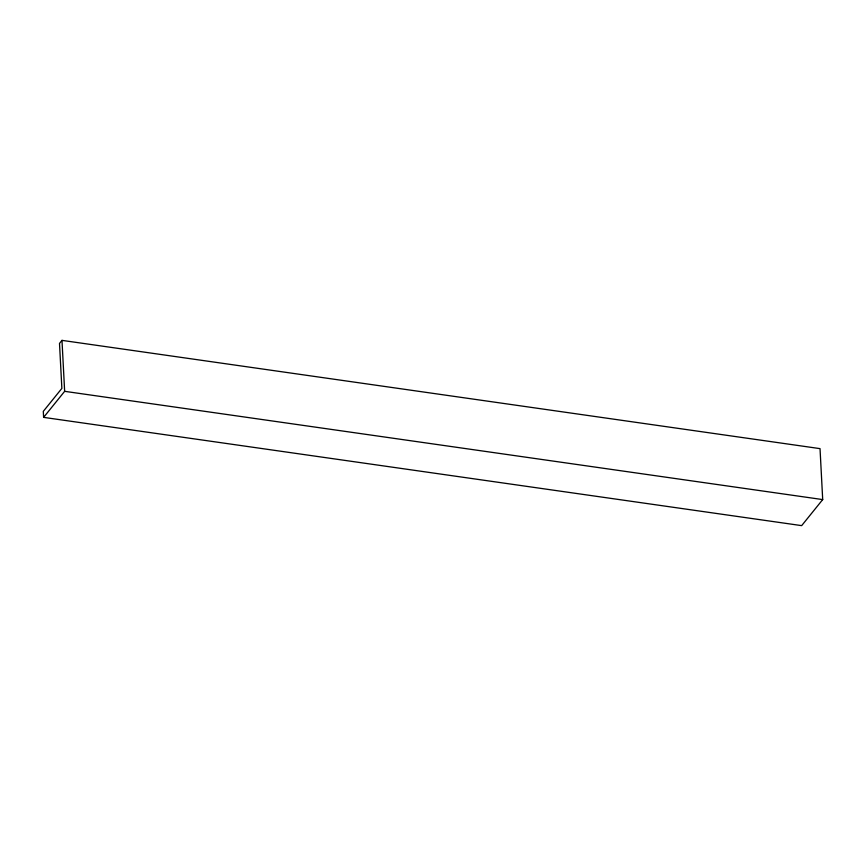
<?xml version="1.0" encoding="UTF-8"?>
<svg xmlns="http://www.w3.org/2000/svg" width="866" height="866" viewBox="0 0 866 866"><rect width="100%" height="100%" fill="white"/><g stroke="black" fill="none" stroke-linecap="round" stroke-linejoin="round"><path stroke-width="1.3" d="M61.984 340.37L59.505 343.434L61.865 388.39L43.3 411.372L43.614 417.369L801.667 525.63L822.7 499.585L820.026 448.631L61.984 340.37L64.647 391.324L43.614 417.369M64.647 391.324L822.7 499.585"/></g></svg>
